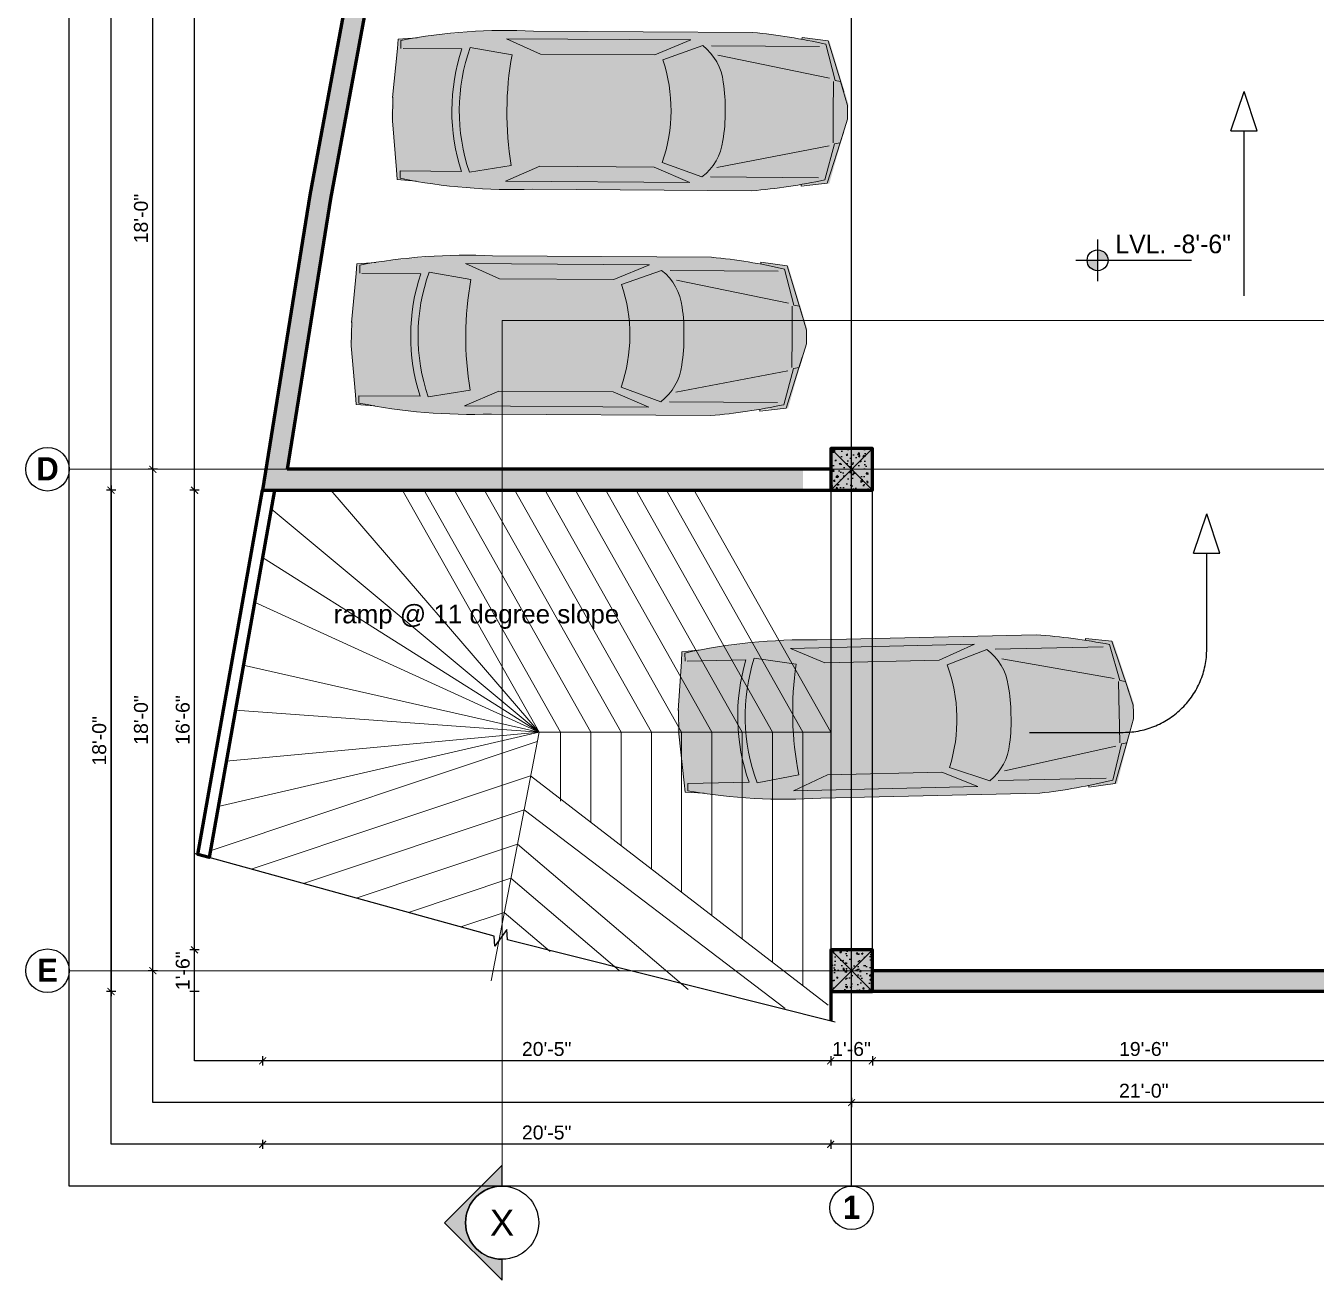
# Model space of a CAD drawing. Header units: feet. Extents: x 109753 to 150441, y 47761 to 75080.
# Drawn here: x 124931 to 125488, y 50347 to 50888 of the extents above; entities that cross this region are included whole.
import ezdxf

# ---------------------------------------------------------------- set-up
doc = ezdxf.new("R2010")
doc.units = ezdxf.units.FT
doc.header["$LTSCALE"] = 50
doc.header["$MEASUREMENT"] = 0
doc.header["$PDMODE"] = 3
doc.header["$PDSIZE"] = -10
for name, pattern in [('( Hidden )', [0.375, 0.25, -0.125]), ('ACAD_ISO04W100', [30, 24, -3, 0, -3]), ('CENTER', [2, 1.25, -0.25, 0.25, -0.25])]:
    doc.linetypes.add(name, pattern=pattern)
doc.layers.add('A-ANNO-MASK', color=7, linetype='Continuous', lineweight=13, true_color=0xffffff)
for name, color, linetype, lineweight in [('A-Furniture', 175, 'Continuous', 0), ('CENTRELINE', 146, 'CENTER', 18), ('COLUMN', 16, 'Continuous', 40), ('DIMENSION', 5, 'Continuous', 15), ('LK-VEHC-013M', 13, 'Continuous', 5), ('LK-VEHC-025M', 1, 'Continuous', 5), ('LK-VEHC-COLR', 7, 'Continuous', 5), ('TEXT', 181, 'Continuous', 13), ('WALL', 1, 'Continuous', 60)]:
    doc.layers.add(name, color=color, linetype=linetype, lineweight=lineweight)
doc.layers.add('HACTH', color=251, linetype='Continuous')
doc.styles.add('GL_Imperial', font='GOTHIC.TTF', dxfattribs={"height": 8})
doc.styles.add('SANS', font='sanss___.ttf', dxfattribs={"height": 11.81102362204724})
doc.styles.add('STYLUS', font='stylu.ttf')
doc.styles.add('TIMES', font='arial.ttf')
doc.dimstyles.new("1-8'", dxfattribs={"dimtxt": 6, "dimasz": 3, "dimexe": 2, "dimexo": 1, "dimgap": 2, "dimtad": 1, "dimdec": 0, "dimzin": 3, "dimdsep": 46, "dimlunit": 4, "dimtxsty": 'TIMES', "dimblk": 'ARCHTICK', "dimcen": 8, "dimdle": 2, "dimclrt": 7, "dimadec": 0, "dimazin": 0, "dimtfac": 1, "dimtdec": 0, "dimtix": 1, "dimtmove": 0, "dimatfit": 3, "dimfxl": 2, "dimfxlon": 1, "dimarcsym": 0})

# ---------------------------------------------------------------- blocks, each defined once
blk = doc.blocks.new('*U559')
at = {"layer": 'LK-VEHC-COLR', "true_color": 0x005194, "transparency": 33554508}
h = blk.add_hatch(color=154, dxfattribs=at)
h.dxf.hatch_style = 1
h.paths.add_polyline_path([(-25.75213022576508, 34.91884481146121), (-42.26832162663942, 35.02302258811727, 0.01430996461040831), (-56.78740247539452, 34.22631918383806), (-64.04236246976748, 33.51464944875321, 0.01359673957397087), (-77.72495420964519, 31.59597815946205), (-79.57703569288111, 31.45157919517293), (-85.33019990116945, 30.81197965707514), (-85.63882366552403, 26.79762010473211), (-85.65643963351272, 26.60177726209595), (-85.65643963351272, 25.71135338127563), (-87.99252476292759, 3.506093420982655), (-87.60317734777868, -5.843489360451031), (-85.2670922183638, -28.43831547339645), (-85.26709221836381, -30.78249489650047), (-77.72495420964557, -31.37052351556619, 0.007042589773804127), (-70.65057343839433, -32.45726969153014), (-49.73267678234605, -34.49209566329057, 0.003653844471798119), (-46.023479548878, -34.67137098649982), (70.90030584155829, -34.67137098649983, 0.005249798535519758), (76.22012046424663, -34.13222284144931), (79.08895889362381, -33.79452299645727, 0.01313141691335219), (92.3133507771629, -31.8079254413691), (92.3133507771629, -32.33397504703067), (93.4433892135323, -32.33397504703067), (104.3451181147416, -31.16527756551728), (112.9107618865362, -3.506094397424791), (112.5214144713875, 3.116527268330683), (104.7344655298903, 31.55484274172726), (92.3133507771629, 32.28590604928306), (92.3133507771629, 32.03338008526483, 0.02146020927456215), (70.65636880234648, 34.91884481146121)])
h.paths.add_polyline_path([(27.69171155586878, -24.5578266057521), (43.41048860950241, -31.19836846138492), (-37.62853956632808, -31.19836846138491), (-22.60837491539836, -24.5578266057521)], flags=16)
h.paths.add_polyline_path([(31.19074532912214, 22.68841027346849), (48.7095104534037, 28.97224696900185, -0.2037848478627256), (57.81809721554799, 12.9043723376806, -0.04670600568767259), (58.69412905926497, -0.01802310301409986, -0.04625310885510214), (57.81809721554798, -12.67891769378478, -0.2037848478627262), (48.70951045340369, -28.74679232510608), (31.15680274369669, -22.45078070386737, 0.1659889442403227)], flags=16)
h.paths.add_polyline_path([(-22.60837491539837, 24.78328124964787), (-37.62853956632807, 31.4238231052807), (43.41048860950239, 31.42382310528069), (27.69171155586877, 24.78328124964787)], flags=16)
h.paths.add_polyline_path([(-35.18339665866549, -24.20832428166135), (-53.57999634602557, -27.33402881795479, -0.1693776825635575), (-53.60017893650971, 27.56291261809153), (-35.1833966586665, 24.43377892555731, 0.08627177125620375)], flags=16)
h.paths.add_polyline_path([(109.4063211142709, -13.37759749005436), (109.9533096239551, -11.62625190302512), (109.4293521344032, -13.3737568390318)], flags=16)
at = {"layer": 'LK-VEHC-COLR', "true_color": 0x5c5d60, "transparency": 33554508}
h = blk.add_hatch(color=251, dxfattribs=at)
h.dxf.hatch_style = 1
h.paths.add_polyline_path([(27.69171155586878, 24.78328124964787), (43.41048860950242, 31.42382310528069), (-37.62853956632807, 31.42382310528069), (-22.60837491539836, 24.78328124964787)])
at = {"layer": 'LK-VEHC-COLR', "true_color": 0x848589, "transparency": 33554508}
h = blk.add_hatch(color=252, dxfattribs=at)
h.dxf.hatch_style = 1
h.paths.add_polyline_path([(31.1568027436967, -22.45078070386737), (48.70951045340369, -28.74679232510609, 0.2037848478627205), (57.8180972155479, -12.67891769378528, 0.04625310885510098), (58.69412905926496, -0.01802310301492316, 0.04670600568767631), (57.81809721554795, 12.9043723376808, 0.2037848478627233), (48.70951045340369, 28.97224696900185), (31.19074532912215, 22.6884102734685, -0.1659889442403227)])
h = blk.add_hatch(color=252, dxfattribs=at)
h.dxf.hatch_style = 1
h.paths.add_polyline_path([(-35.18339665866648, 24.43377892555731), (-53.60017893650969, 27.56291261809153, 0.1693776825635575), (-53.57999634602557, -27.3340288179548), (-35.18339665866557, -24.20832428166137, -0.08627177125620378)])
at = {"layer": 'LK-VEHC-COLR', "true_color": 0x5c5d60, "transparency": 33554508}
h = blk.add_hatch(color=251, dxfattribs=at)
h.dxf.hatch_style = 1
h.paths.add_polyline_path([(43.41048860950242, -31.19836846138492), (27.69171155586877, -24.5578266057521), (-22.60837491539837, -24.5578266057521), (-37.62853956632807, -31.19836846138491)])
at = {"layer": 'LK-VEHC-013M', "transparency": 33554516}
for p, q in [((-85.31542344380296, 31.00418135905034), (-85.63882366552389, 26.79762010473337)), ((-77.01481909109975, 31.65134439283316), (-85.31542344380296, 31.00418135905034)), ((-37.62853956632807, 31.42382310528069), (43.41048860950241, 31.42382310528069)), ((-22.60837491539837, 24.78328124964787), (-37.62853956632807, 31.42382310528069)), ((43.41048860950241, 31.42382310528069), (27.69171155586878, 24.78328124964787)), ((31.18477306758723, 22.68626807246732), (48.70951045340369, 28.97224696900185)), ((52.49244884105099, 28.97730760400941), (99.99808620330361, 28.9773076040094)), ((92.3133507771629, 32.82183163427975), (103.840453916374, 31.42382310528068)), ((92.3133507771629, 32.12282698609783), (92.3133507771629, 32.82183163427975)), ((103.840453916374, 31.42382310528068), (110.8265769398109, 9.055682804475275)), ((-85.63882366552389, 26.79762010473337), (-87.57922449404896, 5.225509258690414)), ((-84.08625832452482, 27.22137004347929), (-57.14610144048902, 27.22137004347929)), ((-53.60017893650969, 27.56291261809153), (-35.18339665866552, 24.43377892555714)), ((27.69171155586878, 24.78328124964787), (-22.60837491539837, 24.78328124964787)), ((55.28689795006562, 24.78328124964787), (104.539066319078, 14.99722001192639)), ((106.2855968240367, 13.59921148292755), (106.2855968240367, -0.3808761091554581)), ((-87.57922449404896, 5.225509258690414), (-87.47142458740882, -5.262652881299568)), ((106.2855968240367, -13.37375683903179), (106.2855968240367, 0.6063307530512182)), ((-85.63882366552389, -26.57216546083759), (-87.57922449404896, -5.00005461479463)), ((103.840453916374, -31.19836846138492), (110.8265769398109, -8.830228160579516)), ((55.28689795006562, -24.5578266057521), (104.539066319078, -14.77176536803064)), ((31.1568027436967, -22.45078070386737), (48.70951045340369, -28.74679232510609)), ((-85.31542344380296, -30.77872671515456), (-85.63882366552389, -26.57216546083759)), ((-83.15208466103718, -26.5907320968206), (-57.25850591703215, -26.5907320968206)), ((-53.57999634602555, -27.33402881795479), (-35.18339665866552, -24.20832428166136)), ((-22.60837491539837, -24.5578266057521), (-37.62853956632807, -31.19836846138491)), ((27.69171155586878, -24.5578266057521), (-22.60837491539837, -24.5578266057521)), ((43.41048860950241, -31.19836846138492), (27.69171155586878, -24.5578266057521)), ((-77.01481909109975, -31.42588974893738), (-85.31542344380296, -30.77872671515456)), ((-37.62853956632808, -31.19836846138491), (43.41048860950241, -31.19836846138492)), ((52.49244884105099, -28.75185296011364), (99.99808620330361, -28.75185296011364)), ((92.3133507771629, -32.59637699038399), (103.840453916374, -31.19836846138492)), ((92.3133507771629, -31.89737234220207), (92.3133507771629, -32.59637699038399))]:
    blk.add_line(p, q, dxfattribs=at)
for centre, radius, start, end in [((34.3705889442092, 10.22808873162876), 23.59974868668143, 6.511524289010805, 52.58470467935606), ((25.11274571196543, 0.1433766096160965), 86.60101421608813, 161.7794725705643, 197.9811651863156), ((25.11274571196543, 0.1433766096160965), 83.351997346414, 160.7942902840444, 199.2478387370644), ((104.723516569786, 0.112727321950733), 142.0051334291089, 170.1384008920261, 189.8615991079762), ((-34.938311485452, 0.1685280176232048), 69.85840859912508, 341.1078424244241, 18.80599003548548), ((-10.76180906988715, 1.76432866201079), 69.47880338070667, 358.5300201955237, 9.22647479978037), ((-10.03015354635772, -1.62361121292497), 68.74303552241622, 350.7454613572963, 1.338343407950403), ((34.3705889442092, -10.00263408773299), 23.59974868668143, 307.4152953206439, 353.4884757109892)]:
    blk.add_arc(centre, radius, start, end, dxfattribs=at)
at = {"layer": 'LK-VEHC-025M', "transparency": 33554516}
for p, q in [((-25.75213022576508, 34.91884481146121), (70.65636880234717, 34.91884481146121)), ((-84.08625832452482, 27.22137004347929), (-84.0862583245248, 30.44345688166036)), ((102.8138034013857, 29.94424038071445), (106.9683317002535, 14.00961104806559)), ((106.9683317002535, 14.00961104806559), (109.4293521344032, 13.59921148292755)), ((109.4293521344032, 13.59921148292755), (112.5731079465706, 3.114145597024155)), ((112.5731079465706, 3.114145597024155), (112.5731079465706, -0.03137455242927679)), ((112.5731079465706, -2.888690953128396), (112.5731079465706, 0.2568291963250362)), ((109.4293521344032, -13.37375683903179), (112.5731079465706, -2.888690953128396)), ((102.8138034013857, -29.7187857368187), (106.9683317002535, -13.78415640416984)), ((106.9683317002535, -13.78415640416984), (109.4293521344032, -13.37375683903179)), ((-84.0862583245248, -26.6548397829358), (-84.0862583245248, -30.21800223776458)), ((-25.75213022576509, -34.69339016756544), (70.65636880234717, -34.69339016756545))]:
    blk.add_line(p, q, dxfattribs=at)
for centre, radius, start, end in [((-35.61202995505847, -218.9767197867611), 254.0869444605955, 87.77606629385332, 100.9981975881219), ((47.88621431882619, -218.6999937906182), 254.6389507303842, 77.54294864864436, 84.86968229666027), ((-35.61202995505845, 219.2021744306569), 254.0869444605955, 259.001802411878, 272.2239337061466), ((47.88621431882622, 218.925448434514), 254.6389507303842, 275.1303177033397, 282.4570513513556)]:
    blk.add_arc(centre, radius, start, end, dxfattribs=at)
blk = doc.blocks.new('_ArchTick')
at = {"color": 0, "linetype": 'ByBlock', "const_width": 0.15}
blk.add_lwpolyline([(-0.5, -0.5), (0.5, 0.5)], dxfattribs=at)
blk = doc.blocks.new('*D882')
at = {"layer": 'Defpoints', "color": 0, "transparency": 16777216}
for p in [(125287.3277109663, 50471.55175068545), (125539.3277109663, 50471.55175068545), (125287.3277109663, 50423.71833809125)]:
    blk.add_point(p, dxfattribs=at)
at = {"layer": 'DIMENSION', "color": 0, "lineweight": -2, "transparency": 16777216}
for p, q in [((125541.3277109663, 50423.71833809125), (125285.3277109663, 50423.71833809125)), ((125287.3277109663, 50425.71833809125), (125287.3277109663, 50421.71833809125)), ((125539.3277109663, 50425.71833809125), (125539.3277109663, 50421.71833809125))]:
    blk.add_line(p, q, dxfattribs=at)
at = {"layer": 'DIMENSION', "color": 0, "lineweight": -2, "transparency": 16777216, "xscale": 3, "yscale": 3, "zscale": 3, "rotation": 180}
blk.add_blockref('_ArchTick', (125287.3277109663, 50423.71833809125), dxfattribs=at)
at = {"layer": 'DIMENSION', "color": 0, "lineweight": -2, "transparency": 16777216, "xscale": 3, "yscale": 3, "zscale": 3}
blk.add_blockref('_ArchTick', (125539.3277109663, 50423.71833809125), dxfattribs=at)
at = {"layer": 'DIMENSION', "color": 7, "transparency": 16777216, "insert": (125413.3277109663, 50428.78177601757), "char_height": 6, "attachment_point": 5, "style": 'TIMES'}
blk.add_mtext('21\'-0"', dxfattribs=at)
blk = doc.blocks.new('*D883')
at = {"layer": 'Defpoints', "color": 0, "transparency": 16777216}
for p in [(124986.0557286407, 50696.66989667165), (125278.3277109664, 50696.66989667165), (125278.3277109664, 50480.55175068548)]:
    blk.add_point(p, dxfattribs=at)
at = {"layer": 'DIMENSION', "color": 0, "lineweight": -2, "transparency": 16777216}
for p, q in [((124988.0557286407, 50696.66989667165), (124984.0557286407, 50696.66989667165)), ((124986.0557286407, 50478.55175068548), (124986.0557286407, 50698.66989667165)), ((124988.0557286407, 50480.55175068548), (124984.0557286407, 50480.55175068548))]:
    blk.add_line(p, q, dxfattribs=at)
at = {"layer": 'DIMENSION', "color": 0, "lineweight": -2, "transparency": 16777216, "xscale": 3, "yscale": 3, "zscale": 3}
for p, rotation in [((124986.0557286407, 50696.66989667165), 90), ((124986.0557286407, 50480.55175068548), 270)]:
    blk.add_blockref('_ArchTick', p, dxfattribs=dict(at, rotation=rotation))
at = {"layer": 'DIMENSION', "color": 7, "transparency": 16777216, "insert": (124980.9922907143, 50588.61082367851), "char_height": 6, "attachment_point": 5, "rotation": 90, "style": 'TIMES'}
blk.add_mtext('18\'-0"', dxfattribs=at)
blk = doc.blocks.new('*D884')
at = {"layer": 'Defpoints', "color": 0, "transparency": 16777216}
for p in [(124986.0557286407, 50912.78804265776), (125278.3277109664, 50912.78804265776), (125278.3277109664, 50696.66989667165)]:
    blk.add_point(p, dxfattribs=at)
at = {"layer": 'DIMENSION', "color": 0, "lineweight": -2, "transparency": 16777216}
for p, q in [((124988.0557286407, 50912.78804265776), (124984.0557286407, 50912.78804265776)), ((124986.0557286407, 50694.66989667165), (124986.0557286407, 50914.78804265776)), ((124988.0557286407, 50696.66989667165), (124984.0557286407, 50696.66989667165))]:
    blk.add_line(p, q, dxfattribs=at)
at = {"layer": 'DIMENSION', "color": 0, "lineweight": -2, "transparency": 16777216, "xscale": 3, "yscale": 3, "zscale": 3}
for p, rotation in [((124986.0557286407, 50912.78804265776), 90), ((124986.0557286407, 50696.66989667165), 270)]:
    blk.add_blockref('_ArchTick', p, dxfattribs=dict(at, rotation=rotation))
at = {"layer": 'DIMENSION', "color": 7, "transparency": 16777216, "insert": (124980.9922907143, 50804.72896966465), "char_height": 6, "attachment_point": 5, "rotation": 90, "style": 'TIMES'}
blk.add_mtext('18\'-0"', dxfattribs=at)
blk = doc.blocks.new('*D889')
at = {"layer": 'Defpoints', "color": 0, "transparency": 16777216}
for p in [(125278.3277109663, 50471.55175068545), (126078.7001836288, 50471.73565167718), (125278.3277109663, 50405.71833809125)]:
    blk.add_point(p, dxfattribs=at)
at = {"layer": 'DIMENSION', "color": 0, "lineweight": -2, "transparency": 16777216}
for p, q in [((125278.3277109663, 50407.71833809125), (125278.3277109663, 50403.71833809125)), ((126078.7001836288, 50407.71833809125), (126078.7001836288, 50403.71833809125)), ((126080.7001836288, 50405.71833809125), (125276.3277109663, 50405.71833809125))]:
    blk.add_line(p, q, dxfattribs=at)
at = {"layer": 'DIMENSION', "color": 0, "lineweight": -2, "transparency": 16777216, "xscale": 3, "yscale": 3, "zscale": 3, "rotation": 180}
blk.add_blockref('_ArchTick', (125278.3277109663, 50405.71833809125), dxfattribs=at)
at = {"layer": 'DIMENSION', "color": 0, "lineweight": -2, "transparency": 16777216, "xscale": 3, "yscale": 3, "zscale": 3}
blk.add_blockref('_ArchTick', (126078.7001836288, 50405.71833809125), dxfattribs=at)
at = {"layer": 'DIMENSION', "color": 7, "transparency": 16777216, "insert": (125678.5139472976, 50410.78177601757), "char_height": 6, "attachment_point": 5, "style": 'TIMES'}
blk.add_mtext('66\'-8"', dxfattribs=at)
blk = doc.blocks.new('*D890')
at = {"layer": 'Defpoints', "color": 0, "transparency": 16777216}
for p in [(124968.0557286407, 51486.7344935818), (125183.7131148961, 51486.7344935818), (125033.4282013022, 50687.66989667164)]:
    blk.add_point(p, dxfattribs=at)
at = {"layer": 'DIMENSION', "color": 0, "lineweight": -2, "transparency": 16777216}
for p, q in [((124970.0557286407, 51486.7344935818), (124966.0557286407, 51486.7344935818)), ((124968.0557286407, 50685.66989667164), (124968.0557286407, 51488.7344935818)), ((124970.0557286407, 50687.66989667164), (124966.0557286407, 50687.66989667164))]:
    blk.add_line(p, q, dxfattribs=at)
at = {"layer": 'DIMENSION', "color": 0, "lineweight": -2, "transparency": 16777216, "xscale": 3, "yscale": 3, "zscale": 3}
for p, rotation in [((124968.0557286407, 51486.7344935818), 90), ((124968.0557286407, 50687.66989667164), 270)]:
    blk.add_blockref('_ArchTick', p, dxfattribs=dict(at, rotation=rotation))
at = {"layer": 'DIMENSION', "color": 7, "transparency": 16777216, "insert": (124962.9922907144, 51087.20219512667), "char_height": 6, "attachment_point": 5, "rotation": 90, "style": 'TIMES'}
blk.add_mtext('66\'-7"', dxfattribs=at)
blk = doc.blocks.new('ARROW')
at = {"layer": 'A-ANNO-MASK'}
h = blk.add_hatch(color=256, dxfattribs=at)
edge = h.paths.add_edge_path()
edge.add_line((0, 17169.44834330531), (0, 26968.98400393563))
edge.add_line((0, 26968.98400393563), (-26968.9840039349, 0))
edge.add_line((-26968.9840039349, 0), (0, -26968.98400393508))
edge.add_line((0, -26968.98400393508), (0, -17169.44834330531))
edge.add_ellipse((0, 0), major_axis=(-12140.63335278354, 12140.63335278354), ratio=0.9999999999999748, start_angle=-45.00000000000068, end_angle=134.9999999999993, ccw=False)
for p, q in [((0, 26968.98400393563), (-26968.9840039349, 0)), ((0, 17169.44834330531), (0, 26968.98400393563)), ((0, -26968.98400393508), (-26968.9840039349, 0)), ((-26968.9840039349, 0), (0, -26968.98400393508)), ((0, -26968.98400393508), (0, -17169.44834330531))]:
    blk.add_line(p, q)
blk.add_ellipse((0, 0), major_axis=(12140.63335278354, 12140.63335278354), ratio=0.9999999999999746, start_param=0.785398163397461, end_param=3.926990816987254)
blk = doc.blocks.new('*D897')
at = {"layer": 'Defpoints', "color": 0, "transparency": 16777216}
for p in [(125296.3277109663, 50471.55175068545), (125530.3277109663, 50471.55175068545), (125296.3277109663, 50441.71833809125)]:
    blk.add_point(p, dxfattribs=at)
at = {"layer": 'DIMENSION', "color": 0, "lineweight": -2, "transparency": 16777216}
for p, q in [((125532.3277109663, 50441.71833809125), (125294.3277109663, 50441.71833809125)), ((125296.3277109663, 50443.71833809125), (125296.3277109663, 50439.71833809125)), ((125530.3277109663, 50443.71833809125), (125530.3277109663, 50439.71833809125))]:
    blk.add_line(p, q, dxfattribs=at)
at = {"layer": 'DIMENSION', "color": 0, "lineweight": -2, "transparency": 16777216, "xscale": 3, "yscale": 3, "zscale": 3, "rotation": 180}
blk.add_blockref('_ArchTick', (125296.3277109663, 50441.71833809125), dxfattribs=at)
at = {"layer": 'DIMENSION', "color": 0, "lineweight": -2, "transparency": 16777216, "xscale": 3, "yscale": 3, "zscale": 3}
blk.add_blockref('_ArchTick', (125530.3277109663, 50441.71833809125), dxfattribs=at)
at = {"layer": 'DIMENSION', "color": 7, "transparency": 16777216, "insert": (125413.3277109663, 50446.78177601757), "char_height": 6, "attachment_point": 5, "style": 'TIMES'}
blk.add_mtext('19\'-6"', dxfattribs=at)
blk = doc.blocks.new('*D898')
at = {"layer": 'Defpoints', "color": 0, "transparency": 16777216}
for p in [(125278.3277109663, 50471.55175068545), (125296.3277109663, 50471.55175068545), (125278.3277109663, 50441.71833809125)]:
    blk.add_point(p, dxfattribs=at)
at = {"layer": 'DIMENSION', "color": 0, "lineweight": -2, "transparency": 16777216}
for p, q in [((125278.3277109663, 50443.71833809125), (125278.3277109663, 50439.71833809125)), ((125296.3277109663, 50441.71833809125), (125278.3277109663, 50441.71833809125)), ((125296.3277109663, 50443.71833809125), (125296.3277109663, 50439.71833809125))]:
    blk.add_line(p, q, dxfattribs=at)
at = {"layer": 'DIMENSION', "color": 7, "transparency": 16777216, "insert": (125287.3277109663, 50446.78177601757), "char_height": 6, "attachment_point": 5, "style": 'TIMES'}
blk.add_mtext('1\'-6"', dxfattribs=at)
blk = doc.blocks.new('*D899')
at = {"layer": 'Defpoints', "color": 0, "transparency": 16777216}
for p in [(125033.4282013021, 50687.66989667161), (125278.3277109663, 50471.55175068545), (125033.4282013021, 50441.71833809125)]:
    blk.add_point(p, dxfattribs=at)
at = {"layer": 'DIMENSION', "color": 0, "lineweight": -2, "transparency": 16777216}
for p, q in [((125280.3277109663, 50441.71833809125), (125031.4282013021, 50441.71833809125)), ((125033.4282013021, 50443.71833809125), (125033.4282013021, 50439.71833809125)), ((125278.3277109663, 50443.71833809125), (125278.3277109663, 50439.71833809125))]:
    blk.add_line(p, q, dxfattribs=at)
at = {"layer": 'DIMENSION', "color": 0, "lineweight": -2, "transparency": 16777216, "xscale": 3, "yscale": 3, "zscale": 3, "rotation": 180}
blk.add_blockref('_ArchTick', (125033.4282013021, 50441.71833809125), dxfattribs=at)
at = {"layer": 'DIMENSION', "color": 0, "lineweight": -2, "transparency": 16777216, "xscale": 3, "yscale": 3, "zscale": 3}
blk.add_blockref('_ArchTick', (125278.3277109663, 50441.71833809125), dxfattribs=at)
at = {"layer": 'DIMENSION', "color": 7, "transparency": 16777216, "insert": (125155.8779561342, 50446.78177601757), "char_height": 6, "attachment_point": 5, "style": 'TIMES'}
blk.add_mtext('20\'-5"', dxfattribs=at)
blk = doc.blocks.new('*D900')
at = {"layer": 'Defpoints', "color": 0, "transparency": 16777216}
for p in [(125004.0557286401, 50489.55175068548), (125278.3277109664, 50489.55175068548), (125278.3277109664, 50471.55175068548)]:
    blk.add_point(p, dxfattribs=at)
at = {"layer": 'DIMENSION', "color": 0, "lineweight": -2, "transparency": 16777216}
for p, q in [((125006.0557286401, 50489.55175068548), (125002.0557286401, 50489.55175068548)), ((125004.0557286401, 50471.55175068548), (125004.0557286401, 50489.55175068548)), ((125006.0557286401, 50471.55175068548), (125002.0557286401, 50471.55175068548))]:
    blk.add_line(p, q, dxfattribs=at)
at = {"layer": 'DIMENSION', "color": 7, "transparency": 16777216, "insert": (124998.9922907137, 50480.55175068543), "char_height": 6, "attachment_point": 5, "rotation": 90, "style": 'TIMES'}
blk.add_mtext('1\'-6"', dxfattribs=at)
blk = doc.blocks.new('*D901')
at = {"layer": 'Defpoints', "color": 0, "transparency": 16777216}
for p in [(125004.0557286402, 50687.66989667164), (125033.4282013022, 50687.66989667164), (125278.3277109664, 50489.55175068548)]:
    blk.add_point(p, dxfattribs=at)
at = {"layer": 'DIMENSION', "color": 0, "lineweight": -2, "transparency": 16777216}
for p, q in [((125006.0557286402, 50687.66989667164), (125002.0557286402, 50687.66989667164)), ((125004.0557286402, 50487.55175068548), (125004.0557286402, 50689.66989667164)), ((125006.0557286402, 50489.55175068548), (125002.0557286402, 50489.55175068548))]:
    blk.add_line(p, q, dxfattribs=at)
at = {"layer": 'DIMENSION', "color": 0, "lineweight": -2, "transparency": 16777216, "xscale": 3, "yscale": 3, "zscale": 3}
for p, rotation in [((125004.0557286402, 50687.66989667164), 90), ((125004.0557286402, 50489.55175068548), 270)]:
    blk.add_blockref('_ArchTick', p, dxfattribs=dict(at, rotation=rotation))
at = {"layer": 'DIMENSION', "color": 7, "transparency": 16777216, "insert": (124998.9922907139, 50588.61082367851), "char_height": 6, "attachment_point": 5, "rotation": 90, "style": 'TIMES'}
blk.add_mtext('16\'-6"', dxfattribs=at)
blk = doc.blocks.new('*D902')
at = {"layer": 'Defpoints', "color": 0, "transparency": 16777216}
for p in [(125004.0557286403, 51486.7344935818), (125183.7131148961, 51486.7344935818), (125033.4282013022, 50687.66989667164)]:
    blk.add_point(p, dxfattribs=at)
at = {"layer": 'DIMENSION', "color": 0, "lineweight": -2, "transparency": 16777216}
for p, q in [((125006.0557286403, 51486.7344935818), (125002.0557286403, 51486.7344935818)), ((125004.0557286403, 50685.66989667164), (125004.0557286403, 51488.7344935818)), ((125006.0557286403, 50687.66989667164), (125002.0557286403, 50687.66989667164))]:
    blk.add_line(p, q, dxfattribs=at)
at = {"layer": 'DIMENSION', "color": 0, "lineweight": -2, "transparency": 16777216, "xscale": 3, "yscale": 3, "zscale": 3}
for p, rotation in [((125004.0557286403, 51486.7344935818), 90), ((125004.0557286403, 50687.66989667164), 270)]:
    blk.add_blockref('_ArchTick', p, dxfattribs=dict(at, rotation=rotation))
at = {"layer": 'DIMENSION', "color": 7, "transparency": 16777216, "insert": (124998.9922907139, 51087.20219512667), "char_height": 6, "attachment_point": 5, "rotation": 90, "style": 'TIMES'}
blk.add_mtext('66\'-7"', dxfattribs=at)
blk = doc.blocks.new('*D922')
at = {"layer": 'Defpoints', "color": 0, "transparency": 16777216}
for p in [(125033.4282013021, 50687.66989667161), (125278.3277109663, 50471.55175068545), (125033.4282013021, 50405.71833809125)]:
    blk.add_point(p, dxfattribs=at)
at = {"layer": 'DIMENSION', "color": 0, "lineweight": -2, "transparency": 16777216}
for p, q in [((125033.4282013021, 50407.71833809125), (125033.4282013021, 50403.71833809125)), ((125278.3277109663, 50407.71833809125), (125278.3277109663, 50403.71833809125)), ((125280.3277109663, 50405.71833809125), (125031.4282013021, 50405.71833809125))]:
    blk.add_line(p, q, dxfattribs=at)
at = {"layer": 'DIMENSION', "color": 0, "lineweight": -2, "transparency": 16777216, "xscale": 3, "yscale": 3, "zscale": 3, "rotation": 180}
blk.add_blockref('_ArchTick', (125033.4282013021, 50405.71833809125), dxfattribs=at)
at = {"layer": 'DIMENSION', "color": 0, "lineweight": -2, "transparency": 16777216, "xscale": 3, "yscale": 3, "zscale": 3}
blk.add_blockref('_ArchTick', (125278.3277109663, 50405.71833809125), dxfattribs=at)
at = {"layer": 'DIMENSION', "color": 7, "transparency": 16777216, "insert": (125155.8779561342, 50410.78177601757), "char_height": 6, "attachment_point": 5, "style": 'TIMES'}
blk.add_mtext('20\'-5"', dxfattribs=at)
blk = doc.blocks.new('*D923')
at = {"layer": 'Defpoints', "color": 0, "transparency": 16777216}
for p in [(125033.4282013022, 50687.66989667164), (124968.0557286408, 50471.55175068548), (125278.3277109664, 50471.55175068548)]:
    blk.add_point(p, dxfattribs=at)
at = {"layer": 'DIMENSION', "color": 0, "lineweight": -2, "transparency": 16777216}
for p, q in [((124970.0557286408, 50687.66989667164), (124966.0557286408, 50687.66989667164)), ((124968.0557286408, 50689.66989667164), (124968.0557286408, 50469.55175068548)), ((124970.0557286408, 50471.55175068548), (124966.0557286408, 50471.55175068548))]:
    blk.add_line(p, q, dxfattribs=at)
at = {"layer": 'DIMENSION', "color": 0, "lineweight": -2, "transparency": 16777216, "xscale": 3, "yscale": 3, "zscale": 3}
for p, rotation in [((124968.0557286408, 50687.66989667164), 90), ((124968.0557286408, 50471.55175068548), 270)]:
    blk.add_blockref('_ArchTick', p, dxfattribs=dict(at, rotation=rotation))
at = {"layer": 'DIMENSION', "color": 7, "transparency": 16777216, "insert": (124962.9922907145, 50579.61082367851), "char_height": 6, "attachment_point": 5, "rotation": 90, "style": 'TIMES'}
blk.add_mtext('18\'-0"', dxfattribs=at)
blk = doc.blocks.new('*D924')
at = {"layer": 'Defpoints', "color": 0, "transparency": 16777216}
for p in [(125033.4282013021, 51528.65610774327), (125183.7131148961, 51486.73449358177), (125033.4282013021, 50687.66989667161)]:
    blk.add_point(p, dxfattribs=at)
at = {"layer": 'DIMENSION', "color": 0, "lineweight": -2, "transparency": 16777216}
for p, q in [((125033.4282013021, 51526.65610774327), (125033.4282013021, 51530.65610774327)), ((125183.7131148961, 51526.65610774327), (125183.7131148961, 51530.65610774327)), ((125185.7131148961, 51528.65610774327), (125031.4282013021, 51528.65610774327))]:
    blk.add_line(p, q, dxfattribs=at)
at = {"layer": 'DIMENSION', "color": 0, "lineweight": -2, "transparency": 16777216, "xscale": 3, "yscale": 3, "zscale": 3, "rotation": 180}
blk.add_blockref('_ArchTick', (125033.4282013021, 51528.65610774327), dxfattribs=at)
at = {"layer": 'DIMENSION', "color": 0, "lineweight": -2, "transparency": 16777216, "xscale": 3, "yscale": 3, "zscale": 3}
blk.add_blockref('_ArchTick', (125183.7131148961, 51528.65610774327), dxfattribs=at)
at = {"layer": 'DIMENSION', "color": 7, "transparency": 16777216, "insert": (125108.5706580991, 51533.7195456696), "char_height": 6, "attachment_point": 5, "style": 'TIMES'}
blk.add_mtext('12\'-6"', dxfattribs=at)
blk = doc.blocks.new('A$C35269619')
blk.add_line((-5.667244561453117, 20.59290730764042), (5.667244561453117, 20.59290730764042))
for points in [[(-5.667244561453117, 20.59290730764042), (0, 37.53044352479628)], [(5.667244561453117, 20.59290730764042), (0, 37.53044352479628)]]:
    blk.add_lwpolyline(points)
at = {"linetype": '( Hidden )', "ltscale": 20}
blk.add_lwpolyline([(-76.44804848224157, -56.59290730764042), (-36, -56.59290730764042, 0.414213562373095), (0, -20.59290730764042), (0, 20.59290730764042)], format="xyb", dxfattribs=at)
blk = doc.blocks.new('A$Cb5c74cea')
at = {"true_color": 0xffffff, "transparency": 33554687}
h = blk.add_hatch(color=7, dxfattribs=at)
h.dxf.hatch_style = 1
h.paths.add_polyline_path([(-9, -9), (9, -9), (9, 9), (-9, 9)])
at = {"layer": 'HACTH', "transparency": 33554623}
h = blk.add_hatch(dxfattribs=at)
h.set_pattern_fill('AR-CONC', color=256)
h.set_pattern_definition([(49.99999999999999, (-126497.0296379852, -50480.55175068545), (7.172601826007535, -0.6275213498259511), [0.75, -8.25]), (355, (-126497.0296379852, -50480.55175068545), (-1.38751333613, 7.521921337000118), [0.6, -6.6]), (100.45144446, (-126496.4319211752, -50480.60404412545), (5.78508846727112, 6.894399909686294), [0.6374019199999997, -7.011421119999998]), (46.18420000000001, (-126497.0296379852, -50478.55175068545), (10.67241330671572, -1.655192807930765), [1.125, -12.375]), (96.63563549, (-126496.1402705352, -50478.68968375545), (9.346619456742284, 9.741186007745505), [0.95610342, -10.5171376]), (351.1841639899999, (-126497.0296379852, -50478.55175068545), (9.346619450547731, 9.741186002699902), [0.9, -9.90000001]), (21, (-126496.0296379852, -50479.05175068545), (5.969070521184617, -4.026188906653388), [0.75, -8.25]), (326.0000000000001, (-126496.0296379852, -50479.05175068545), (2.433153319215817, 7.25150045046853), [0.6, -6.6]), (71.45144474, (-126495.5322154452, -50479.38726642545), (8.402223767299711, 3.225311528063538), [0.6374019000000001, -7.01142112]), (37.50000000000001, (-126497.0296379852, -50480.55175068545), (0.1215985531729067, 3.328938538313115), [0, -6.52, 0, -6.7, 0, -6.625]), (7.499999999999999, (-126497.0296379852, -50480.55175068545), (2.630695374421486, 3.944117118823602), [0, -3.82, 0, -6.37, 0, -2.525]), (327.5, (-126499.2596379852, -50480.55175068545), (5.33822436172409, -0.2255487173437976), [0, -2.5, 0, -7.8, 0, -10.35]), (317.5, (-126500.2596379852, -50480.55175068545), (5.831861693423862, 1.001049823323177), [0, -3.25, 0, -5.18, 0, -7.35])])
h.paths.add_polyline_path([(-9, -9), (9, -9), (9, 9), (-9, 9)])
at = {"layer": 'COLUMN'}
blk.add_lwpolyline([(-9, -9), (9, -9), (9, 9), (-9, 9)], close=True, dxfattribs=at)
at = {"layer": 'Defpoints', "color": 18, "true_color": 0x000000}
for p, q in [((-9, -9), (9, 9)), ((-9, 9), (9, -9))]:
    blk.add_line(p, q, dxfattribs=at)

msp = doc.modelspace()

# ---------------------------------------------------------------- hatches: boundary and pattern name
at = {"layer": 'HACTH', "true_color": 0x000000, "transparency": 33554623}
h = msp.add_hatch(dxfattribs=at)
h.set_pattern_fill('AR-CONC', color=18)
h.set_pattern_definition([(49.99999999999999, (0, 0), (7.172601826007535, -0.6275213498259511), [0.75, -8.25]), (355, (0, 0), (-1.38751333613, 7.521921337000118), [0.6, -6.6]), (100.45144446, (0.597716810007114, -0.05229343999963021), (5.78508846727112, 6.894399909686294), [0.6374019199999996, -7.011421119999997]), (46.18420000000001, (0, 2), (10.67241330671572, -1.655192807930765), [1.125, -12.375]), (96.63563549, (0.8893674499995541, 1.862066929999855), (9.346619456742284, 9.741186007745505), [0.95610342, -10.5171376]), (351.1841639899999, (0, 2), (9.346619450547731, 9.741186002699902), [0.9, -9.90000001]), (21, (1, 1.5), (5.969070521184617, -4.026188906653388), [0.75, -8.25]), (326.0000000000001, (1, 1.5), (2.433153319215817, 7.25150045046853), [0.6, -6.6]), (71.45144474, (1.49742253999284, 1.164484259999881), (8.402223767299711, 3.225311528063538), [0.6374019000000001, -7.01142112]), (37.50000000000001, (0, 0), (0.1215985531729067, 3.328938538313115), [0, -6.52, 0, -6.7, 0, -6.625]), (7.499999999999999, (0, 0), (2.630695374421486, 3.944117118823602), [0, -3.82, 0, -6.37, 0, -2.525]), (327.5, (-2.229999999995925, 0), (5.33822436172409, -0.2255487173437976), [0, -2.5, 0, -7.8, 0, -10.35]), (317.5, (-3.229999999995925, 0), (5.831861693423862, 1.001049823323177), [0, -3.25, 0, -5.18, 0, -7.35])])
h.paths.add_polyline_path([(125266.3277109663, 50696.66989667161), (125043.9809458204, 50696.66989667161), (125062.6238525661, 50813.30890695886), (125160.4741741522, 51341.47104355223), (125190.8789802965, 51477.53336131021), (126070.4037051281, 51453.26712464112), (126071.533657, 51323.64002339408), (126072.0144693975, 50646.41240751449), (126069.3793021715, 50575.31835725093), (126069.6723502297, 50480.70773193306), (126019.3277109663, 50480.55179385816), (126019.3277109663, 50471.55175068545), (126078.7001836288, 50471.73565167717), (126078.3798186458, 50575.16555174274), (126081.0145877785, 50646.24886186776), (126080.5336291511, 51323.68244369251), (126079.3277109663, 51462.02433463007), (125183.7131148961, 51486.73449358177), (125151.6548203863, 51343.27277132461), (125053.7541974252, 50814.83912533472), (125033.4282013022, 50687.66989667161), (125266.3277109663, 50687.66989667161)])
at = {"layer": 'HACTH', "transparency": 33554687}
h = msp.add_hatch(color=256, dxfattribs=at)
h.dxf.hatch_style = 1
h.paths.add_polyline_path([(125397.9040193124, 50786.73927564248, 0.4142135623730951), (125393.4040193124, 50791.23927564248), (125393.4040193124, 50786.73927564248)])
h.paths.add_polyline_path([(125393.4040193124, 50786.73927564248), (125388.9040193124, 50786.73927564248, 0.4142135623730951), (125393.4040193124, 50782.23927564248)])
at = {"layer": 'HACTH', "true_color": 0x000000, "transparency": 33554623}
h = msp.add_hatch(dxfattribs=at)
h.set_pattern_fill('AR-CONC', color=18)
h.set_pattern_definition([(49.99999999999999, (12, 0), (7.172601826007535, -0.6275213498259511), [0.75, -8.25]), (355, (12, 0), (-1.38751333613, 7.521921337000118), [0.6, -6.6]), (100.45144446, (12.59771681000711, -0.05229343999963021), (5.78508846727112, 6.894399909686294), [0.6374019199999995, -7.011421119999996]), (46.18420000000001, (12, 2), (10.67241330671572, -1.655192807930765), [1.125, -12.375]), (96.63563549, (12.88936744999955, 1.862066929999855), (9.346619456742284, 9.741186007745505), [0.95610342, -10.5171376]), (351.1841639899999, (12, 2), (9.346619450547731, 9.741186002699902), [0.9, -9.90000001]), (21, (13, 1.5), (5.969070521184617, -4.026188906653388), [0.75, -8.25]), (326.0000000000001, (13, 1.5), (2.433153319215817, 7.25150045046853), [0.6, -6.6]), (71.45144474, (13.49742253999284, 1.164484259999881), (8.402223767299711, 3.225311528063538), [0.6374019000000001, -7.01142112]), (37.50000000000001, (12, 0), (0.1215985531729067, 3.328938538313115), [0, -6.52, 0, -6.7, 0, -6.625]), (7.499999999999999, (12, 0), (2.630695374421486, 3.944117118823602), [0, -3.82, 0, -6.37, 0, -2.525]), (327.5, (9.770000000004075, 0), (5.33822436172409, -0.2255487173437976), [0, -2.5, 0, -7.8, 0, -10.35]), (317.5, (8.770000000004075, 0), (5.831861693423862, 1.001049823323177), [0, -3.25, 0, -5.18, 0, -7.35])])
h.paths.add_polyline_path([(125542.3277109663, 50480.55175068545), (125296.3277109663, 50480.55175068545), (125296.3277109663, 50471.55175068545), (125542.3277109663, 50471.55175068545)], flags=17)

# ---------------------------------------------------------------- linework, layer by layer
at = {"linetype": 'ACAD_ISO04W100', "ltscale": 3}
msp.add_line((125287.3277109663, 50387.71833809125), (125287.3277109663, 51546.65610774327), dxfattribs=at)
for p, q in [((125450.9319365043, 50842.54956809738), (125462.2664256272, 50842.54956809738)), ((125393.4040193124, 50795.73927564248), (125393.4040193124, 50777.73927564248)), ((125384.064715779, 50786.73927564248), (125433.8406609303, 50786.73927564248))]:
    msp.add_line(p, q)
at = {"linetype": 'Continuous'}
msp.add_line((125296.3277109663, 50489.55175068545), (125296.3277109663, 50687.66989667161), dxfattribs=at)
for points in [[(125450.9319365043, 50842.54956809738), (125456.5991810657, 50859.48710431454)], [(125462.2664256272, 50842.54956809738), (125456.5991810657, 50859.48710431454)]]:
    msp.add_lwpolyline(points)
at = {"linetype": '( Hidden )', "ltscale": 20}
msp.add_lwpolyline([(125456.5991810657, 50771.44270706904), (125456.5991810657, 50842.54956809738)], dxfattribs=at)
at = {"linetype": 'Continuous'}
for points in [[(125005.4644778794, 50530.61769502018), (125003.9633329645, 50531.03038341175)], [(125280.2561632807, 50458.37211973614), (125139.0024265942, 50493.90600868044), (125138.6485433048, 50498.27741451834), (125133.5709529403, 50491.12508862947), (125133.2170696509, 50495.49649446749), (125010.3061200123, 50529.28665130518)]]:
    msp.add_lwpolyline(points, dxfattribs=at)
for centre, radius in [((125393.4040193124, 50786.73927564248), 4.5), ((124940.6807286397, 50696.66989667162), 9.375000000000002), ((124940.6807286397, 50480.55175068545), 9.375000000000002), ((125136.6706754435, 50371.92477589696), 15.77055294241918), ((125287.3277109663, 50378.34333809125), 9.375000000000002)]:
    msp.add_circle(centre, radius)
at = {"layer": 'A-Furniture'}
for p, q in [((125152.5769072802, 50583.30239031739), (125062.8193151376, 50687.66989667161)), ((125152.5769072802, 50583.30239031739), (125037.0728088625, 50679.61596730117)), ((125152.5769072802, 50583.30239031739), (125033.3313584877, 50658.6029208674)), ((125152.5769072802, 50583.30239031739), (125029.9172929012, 50639.42856025635)), ((125152.5769072802, 50583.30239031739), (125025.0809248706, 50612.26614573378)), ((125152.5769072802, 50583.30239031739), (125021.6159301818, 50592.8057528397)), ((125151.8010979291, 50579.28835341976), (125010.8153305295, 50532.14652198898)), ((125152.5769072802, 50583.30239031739), (125014.2318506978, 50551.33466822785)), ((125152.5769072802, 50583.30239031739), (125017.7148051003, 50570.89592796809)), ((125148.9552451988, 50564.56391390384), (125028.4966068735, 50524.28579982855)), ((125277.205393336, 50465.74488025667), (125148.9552451988, 50564.56391390384))]:
    msp.add_line(p, q, dxfattribs=at)
for points in [[(125152.5769072802, 50583.30239031739), (125093.479496213, 50688.0659826638)], [(125161.8316657657, 50553.61824667122), (125161.8316657657, 50583.30239031739), (125102.7342546986, 50688.0659826638)], [(125174.8936714158, 50544.57789244252), (125174.8936714158, 50583.30239031739), (125115.7962603486, 50688.0659826638)], [(125187.9556770659, 50534.51338339842), (125187.9556770659, 50583.30239031739), (125128.8582659987, 50688.0659826638)], [(125201.0176827159, 50524.44887435432), (125201.0176827159, 50583.30239031739), (125141.9202716488, 50688.0659826638)], [(125214.079688366, 50514.38436531022), (125214.079688366, 50583.30239031739), (125154.9822772989, 50688.0659826638)], [(125227.1416940161, 50504.31985626611), (125227.1416940161, 50583.30239031739), (125168.0442829489, 50688.0659826638)], [(125240.2036996662, 50494.25534722201), (125240.2036996662, 50583.30239031739), (125181.106288599, 50688.0659826638)], [(125253.2657053162, 50484.19083817791), (125253.2657053162, 50583.30239031739), (125194.1682942491, 50688.0659826638)], [(125266.3277109663, 50474.1263291338), (125266.3277109663, 50583.30239031739), (125207.2302998992, 50688.0659826638)], [(125278.3277109663, 50498.10112275706), (125278.3277109663, 50583.30239031739), (125219.2302998992, 50688.0659826638)], [(125258.7585331473, 50464.28215701097), (125146.1093924685, 50549.83947438792), (125051.1014284681, 50518.07137817438)], [(125216.9508511909, 50472.47675847843), (125143.2635397382, 50535.11503487201), (125073.7062500626, 50511.85695652022)], [(125187.1431692345, 50480.67135994586), (125140.4176870079, 50520.39059535609), (125096.3110716572, 50505.64253486606)], [(125157.3354872782, 50488.86596141331), (125137.5718342776, 50505.66615584018), (125118.9158932517, 50499.42811321189)]]:
    msp.add_lwpolyline(points, dxfattribs=at)
at = {"layer": 'CENTRELINE', "ltscale": 35}
for p, q in [((124950.0557286397, 50696.66989667162), (126163.3277109663, 50696.66989667159)), ((124950.0557286397, 50480.55175068545), (126163.3277109663, 50480.55175068545))]:
    msp.add_line(p, q, dxfattribs=at)
msp.add_lwpolyline([(125963.6719772246, 50760.73326885977), (125136.6585637013, 50760.73326885977), (125136.6585637013, 50387.69532418848)], dxfattribs=at)
at = {"layer": 'CENTRELINE', "linetype": 'CENTER', "ltscale": 25}
msp.add_lwpolyline([(125278.3277109663, 50583.30239031739), (125152.5769072802, 50583.30239031739), (125131.880128817, 50476.21727680835)], dxfattribs=at)
at = {"layer": 'Defpoints'}
for points in [[(124950.0557286397, 51546.65610774327), (126163.3277109663, 51546.65610774327), (126163.3277109663, 50387.71833809125), (124950.0557286397, 50387.71833809125)], [(124968.0557286397, 51528.65610774327), (126145.3277109663, 51528.65610774327), (126145.3277109663, 50405.71833809125), (124968.0557286397, 50405.71833809125)], [(124986.0557286397, 51510.65610774327), (126127.3277109663, 51510.65610774327), (126127.3277109663, 50423.71833809125), (124986.0557286397, 50423.71833809125)], [(125004.0557286397, 51492.65610774327), (126109.3277109663, 51492.65610774327), (126109.3277109663, 50441.71833809125), (125004.0557286397, 50441.71833809125)]]:
    msp.add_lwpolyline(points, close=True, dxfattribs=at)
msp.add_lwpolyline([(125278.3277109663, 50471.55175068545), (126078.7001836288, 50471.73565167717), (126079.6972032122, 50610.70720680526), (126081.0145877785, 50646.24886186776), (126080.7741084648, 50984.96565278013), (126080.5336291511, 51323.68244369251), (126079.3277109663, 51462.02433463007), (126010.3277109663, 51463.92805635943), (125963.6719772246, 51465.2152959844), (125803.2465866081, 51469.64145978232), (125539.3277109663, 51476.92302642503), (125287.3277109663, 51484.20683130257), (125183.7131148961, 51486.73449358177), (125162.7724219575, 51393.02433463007), (125151.6548203863, 51343.27277132461), (125111.9400479721, 51128.9061886439), (125071.9007709771, 50912.78804265773), (125053.7541974252, 50814.83912533472), (125033.4282013021, 50687.66989667161), (125278.3277109663, 50687.66989667161), (125278.3277109663, 50471.55175068545)], dxfattribs=at)
at = {"layer": 'WALL'}
for p, q in [((125278.3277109663, 50696.66989667161), (125043.9809458204, 50696.66989667161)), ((125530.3277109663, 50480.55175068545), (125296.3277109663, 50480.55175068545)), ((125278.3277109663, 50471.55175068545), (125278.3277109663, 50458.90228166517)), ((125530.3277109663, 50471.55175068545), (125296.3277109663, 50471.55175068545))]:
    msp.add_line(p, q, dxfattribs=at)
for points in [[(126019.3277109663, 50471.55175068545), (126078.7001836288, 50471.73565167717), (126078.3798186458, 50575.16555174276), (126081.0145877785, 50646.24886186776), (126080.5336291511, 51323.68244369251), (126079.3277109663, 51462.02433463007), (125183.7131148961, 51486.73449358177), (125151.6548203863, 51343.27277132461), (125053.7541974252, 50814.83912533472), (125033.4282013021, 50687.66989667161), (125278.3277109663, 50687.66989667161)], [(126019.2998343947, 50480.55170751295), (126069.6723502297, 50480.70773193306), (126069.3793021715, 50575.31835725093), (126072.0144693975, 50646.41240751449), (126071.533657, 51323.64002339409), (126070.4037051281, 51453.26712464112), (125190.8789802965, 51477.53336131021), (125160.4741741522, 51341.47104355223), (125062.6238525661, 50813.30890695886), (125043.9809458204, 50696.66989667161)], [(125038.5068406749, 50687.66989667161), (125010.3061200123, 50529.28665130518), (125005.4644778794, 50530.61769502018), (125033.4282013021, 50687.66989667161)]]:
    msp.add_lwpolyline(points, dxfattribs=at)
for points in [[(125278.3277109663, 50687.66989667161), (125296.3277109663, 50687.66989667161), (125296.3277109663, 50705.66989667161), (125278.3277109663, 50705.66989667161)], [(125278.3277109663, 50471.55175068545), (125296.3277109663, 50471.55175068545), (125296.3277109663, 50489.55175068545), (125278.3277109663, 50489.55175068545)]]:
    msp.add_lwpolyline(points, close=True, dxfattribs=at)

# ---------------------------------------------------------------- block references
at = {"ltscale": 0.1, "transparency": 33554534, "zscale": 0.9802004874832551}
for p, xscale, yscale, rotation in [((125175.2806584305, 50851.40085549939), -0.9802004874832537, 0.9802004874832553, 179.6285220400013), ((125157.5198507637, 50754.51431242907), -0.9802004874832537, 0.9802004874832553, 179.6285220400013), ((125298.5163636114, 50589.731955413), -0.9802004874832552, 0.9802004874832554, 181.2990719867737)]:
    msp.add_blockref('*U559', p, dxfattribs=dict(at, xscale=xscale, yscale=yscale, rotation=rotation))
for name, p in [('A$Cb5c74cea', (125287.3277109663, 50696.66989667162)), ('A$C35269619', (125440.4891883255, 50639.87575425999)), ('A$Cb5c74cea', (125287.3277109663, 50480.55175068545))]:
    msp.add_blockref(name, p)
at = {"xscale": 0.0009185241498223291, "yscale": 0.0009185241498223291, "zscale": 0.0009185241498223291, "rotation": 0.04400622102133561}
msp.add_blockref('ARROW', (125136.6706763277, 50371.94778980037), dxfattribs=at)

# ---------------------------------------------------------------- texts
at = {"char_height": 10, "attachment_point": 5, "style": 'STYLUS'}
for s, insert in [('{\\fStylus BT|b1|i0|c0|p34;D}', (124940.6807286397, 50696.88711174096)), ('{\\fStylus BT|b1|i0|c0|p34;E}', (124940.6807286397, 50480.76896575479)), ('{\\fStylus BT|b1|i0|c0|p34;1}', (125287.3277109663, 50378.56055316058))]:
    msp.add_mtext_dynamic_manual_height_columns(s, width=4.175797679477883, gutter_width=43.75000000000001, heights=[0], dxfattribs=dict(at, insert=insert))
at = {"ltscale": 0.25, "insert": (125136.6476615401, 50371.92477501278), "char_height": 11.25, "width": 7.753228859509846, "attachment_point": 5, "style": 'SANS'}
msp.add_mtext('X', dxfattribs=at)
at = {"layer": 'TEXT', "insert": (125125.5998568478, 50638.26559874666), "char_height": 8, "width": 138.1411596180082, "attachment_point": 2, "style": 'GL_Imperial'}
msp.add_mtext('{\\fArial|b0|i0|c0|p34;ramp @ 11 degree slope}', dxfattribs=at)
at = {"layer": 'WALL', "insert": (125401.0812401728, 50797.79668332259), "char_height": 8, "attachment_point": 1, "style": 'STYLUS'}
msp.add_mtext_dynamic_manual_height_columns('LVL. -8\'-6"', width=50.24075034106411, gutter_width=180, heights=[0], dxfattribs=at)

# ---------------------------------------------------------------- dimensions: what is measured, and where the dimension line sits
at = {"layer": 'DIMENSION'}
for base, p1, p2, picture, middle in [((125033.4282013021, 51528.65610774327), (125183.7131148961, 51486.73449358177), (125033.4282013021, 50687.66989667161), '*D924', (125108.5706580991, 51533.7195456696)), ((125033.4282013021, 50441.71833809125), (125278.3277109663, 50471.55175068545), (125033.4282013021, 50687.66989667161), '*D899', (125155.8779561342, 50446.78177601757)), ((125033.4282013021, 50405.71833809125), (125278.3277109663, 50471.55175068545), (125033.4282013021, 50687.66989667161), '*D922', (125155.8779561342, 50410.78177601757)), ((125278.3277109663, 50405.71833809125), (126078.7001836288, 50471.73565167718), (125278.3277109663, 50471.55175068545), '*D889', (125678.5139472976, 50410.78177601757)), ((125278.3277109663, 50441.71833809125), (125296.3277109663, 50471.55175068545), (125278.3277109663, 50471.55175068545), '*D898', (125287.3277109663, 50446.78177601757)), ((125287.3277109663, 50423.71833809125), (125539.3277109663, 50471.55175068545), (125287.3277109663, 50471.55175068545), '*D882', (125413.3277109663, 50428.78177601757)), ((125296.3277109663, 50441.71833809125), (125530.3277109663, 50471.55175068545), (125296.3277109663, 50471.55175068545), '*D897', (125413.3277109663, 50446.78177601757))]:
    dim = msp.add_linear_dim(base=base, p1=p1, p2=p2, dimstyle="1-8'", dxfattribs=at)
    dim.commit()
    dim.dimension.update_dxf_attribs({"geometry": picture, "text_midpoint": middle})
for base, p1, p2, picture, middle in [((124968.0557286407, 51486.7344935818), (125033.4282013021, 50687.66989667161), (125183.7131148961, 51486.73449358177), '*D890', (124962.9922907144, 51087.20219512667)), ((125004.0557286403, 51486.7344935818), (125033.4282013021, 50687.66989667161), (125183.7131148961, 51486.73449358177), '*D902', (124998.9922907139, 51087.20219512667)), ((124986.0557286407, 50912.78804265776), (125278.3277109663, 50696.66989667162), (125278.3277109663, 50912.78804265773), '*D884', (124980.9922907143, 50804.72896966465)), ((124986.0557286407, 50696.66989667165), (125278.3277109663, 50480.55175068545), (125278.3277109663, 50696.66989667162), '*D883', (124980.9922907143, 50588.61082367851)), ((124968.0557286408, 50471.55175068548), (125033.4282013021, 50687.66989667161), (125278.3277109663, 50471.55175068545), '*D923', (124962.9922907145, 50579.61082367851)), ((125004.0557286402, 50687.66989667164), (125278.3277109663, 50489.55175068545), (125033.4282013021, 50687.66989667161), '*D901', (124998.9922907139, 50588.61082367851)), ((125004.0557286401, 50489.55175068548), (125278.3277109663, 50471.55175068545), (125278.3277109663, 50489.55175068545), '*D900', (124998.9922907137, 50480.55175068543))]:
    dim = msp.add_linear_dim(base=base, p1=p1, p2=p2, angle=90, dimstyle="1-8'", dxfattribs=at)
    dim.commit()
    dim.dimension.update_dxf_attribs({"geometry": picture, "text_midpoint": middle})

doc.saveas('drawing.dxf')
